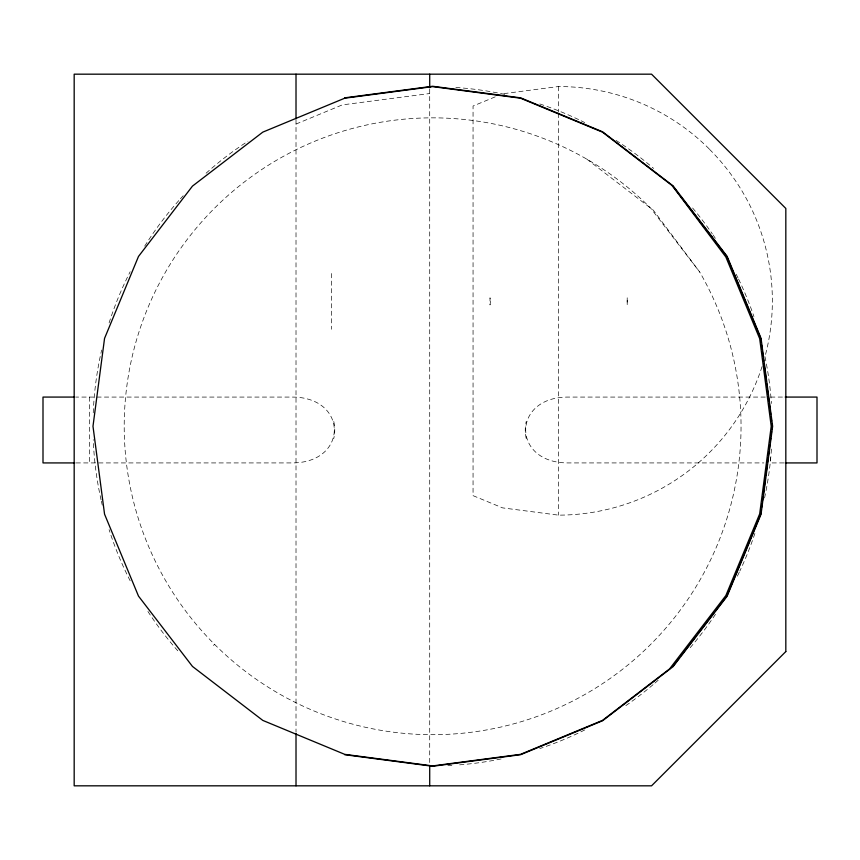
<?xml version="1.0" encoding="UTF-8"?>
<svg xmlns="http://www.w3.org/2000/svg" width="860" height="860" viewBox="0 0 860 860"><rect width="100%" height="100%" fill="white"/><g stroke="black" fill="none" stroke-linecap="round" stroke-linejoin="round"><path stroke-width="0.64" stroke-dasharray="4.3 3.22" d="M76.131 462.927L292.185 462.927C348.332 462.873 348.332 397.127 292.185 397.073L76.131 397.073M765.25 397.073L567.815 397.073C511.657 397.127 511.657 462.873 567.815 462.927L763.906 462.927M213.441 645.462L214.538 644.355M296.012 124.055L342.258 104.898L429.71 93.536M495.199 96.857L473.054 106.027L473.054 495.65L502.584 507.884L558.43 515.14A214.258 214.258 0 0 0 762.078 366.5M503.906 93.622L558.43 86.537A213.495 213.495 0 0 1 709.221 148.952L709.629 149.275M770.625 397.073L783.868 397.073M783.868 462.927L770.625 462.927L770.625 457.66M586.842 159.165L653.299 210.162L699.728 272.061A308.428 308.428 0 0 1 459.509 733.515A308.428 308.428 0 0 1 142.803 320.78A308.428 308.428 0 0 1 650.719 208.184L699.728 272.061M558.43 86.537L558.43 112.069M558.43 113.412L558.43 515.14M429.71 88.945L429.71 764.744M331.401 273.523L331.401 329.251M296.012 119.83L296.012 732.107M89.376 397.073L89.376 462.927M709.543 149.361A214.258 214.258 0 0 1 765.411 355.029M771.431 449.06A339.506 339.506 0 0 1 764.433 498.553M754.886 533.426A339.506 339.506 0 0 1 739.815 571.083M739.234 572.308A339.506 339.506 0 0 1 736.278 578.371M715.445 614.309A339.506 339.506 0 0 1 689.247 648.752M658.158 680.228A339.506 339.506 0 0 1 654.095 683.775M653.073 684.657A339.506 339.506 0 0 1 624.048 706.845M584.746 729.946A339.506 339.506 0 0 1 539.8 748.566M501.1 758.939A339.506 339.506 0 0 1 457.197 765.024M451.844 765.368A339.506 339.506 0 0 1 447.834 765.572M692.622 208.012A339.506 339.506 0 0 1 712.295 233.834M713.058 234.952A339.506 339.506 0 0 1 715.326 238.306M736.171 274.222A339.506 339.506 0 0 1 737.966 277.844M738.557 279.059A339.506 339.506 0 0 1 753.941 316.587M764.948 356.631A339.506 339.506 0 0 1 771.42 403.48M455.854 87.483A338.292 338.292 0 0 1 506.325 94.729M539.8 103.963A338.292 338.292 0 0 1 579.909 120.206M581.124 120.798A338.292 338.292 0 0 1 584.757 122.582M616.05 140.416A338.292 338.292 0 0 1 653.611 168.42M177.783 650.794A339.646 339.646 0 0 1 146.845 609.815M130.172 580.79A339.646 339.646 0 0 1 109.08 529.599M102.265 505.11A339.646 339.646 0 0 1 101.351 501.187M101.061 499.875A339.646 339.646 0 0 1 93.245 439.654M93.245 412.897A339.646 339.646 0 0 1 101.652 350.041M109.08 322.941A339.646 339.646 0 0 1 130.172 271.749M144.695 246.132A339.646 339.646 0 0 1 179.568 199.735M180.471 198.725A339.646 339.646 0 0 1 183.191 195.747M206.088 173.204A339.646 339.646 0 0 1 247.949 141.223M526.223 438.525A37.69 37.69 0 0 1 526.223 421.475M333.777 421.475A37.647 37.647 0 0 1 333.777 438.525M490.49 301.387L490.017 304.967L490.017 297.807L490.49 301.387M627.198 297.796L627.198 304.977L627.198 297.796"/><path stroke-width="1.29" d="M761.229 510.184L760.702 514.173L727.291 594.851M761.584 507.518L762.111 503.519M762.454 500.853L762.981 496.865M763.336 494.199L765.443 478.214M765.787 475.548L767.195 464.894M767.539 462.228L768.066 458.24M768.421 455.574L768.947 451.575M769.291 448.909L769.818 444.921M770.173 442.255L770.7 438.256M771.054 435.59L771.57 431.602M771.925 428.936L771.925 423.604M672.799 666.436L679.336 657.911M680.98 655.782L696.514 635.529M698.148 633.401L713.692 613.148M715.326 611.019L726.775 596.098M344.634 97.846L432.634 86.269L520.633 97.846L602.634 131.816L673.047 185.846L727.087 256.269L761.046 338.27L772.635 426.27L761.046 514.269L727.087 596.27L673.047 666.693L602.634 720.723L520.633 754.693L432.634 766.271L344.634 754.693M74.798 397.073L43 397.073L43 462.927L74.798 462.927M785.201 397.073L817 397.073L817 462.927L785.201 462.927M678.518 193.564L672.799 186.104L602.451 132.128L520.537 98.201L432.634 86.623L344.72 98.201L262.805 132.128L192.468 186.104L138.492 256.452L104.555 338.367L92.987 426.27L104.555 514.173L138.492 596.098L192.468 666.436L262.805 720.411L344.72 754.349L432.634 765.916L520.537 754.349L602.451 720.411L669.596 668.886L725.851 595.561L759.681 513.904L771.216 426.27L759.681 338.636L725.851 256.979L672.144 185.599M680.153 195.693L695.697 215.946M697.331 218.075L712.048 237.263M713.692 239.392L726.775 256.452M727.291 257.688L760.186 337.12M760.702 338.367L761.229 342.355M761.584 345.021L762.111 349.02M762.454 351.686L762.981 355.675M763.336 358.34L763.68 361.006M764.035 363.673L766.314 380.98M766.668 383.646L767.195 387.645M767.539 390.311L768.066 394.299M768.421 396.965L768.947 400.964M769.291 403.63L769.818 407.618M770.173 410.285L770.7 414.284M771.054 416.95L771.57 420.938M429.71 74.175L429.71 87.602M429.71 765.679L429.71 785.825M296.012 74.175L296.012 118.798M296.012 733.451L296.012 785.825M785.825 651.547L651.547 785.825L74.175 785.825L74.175 74.175L651.547 74.175L785.825 208.453L785.825 651.547"/></g></svg>
